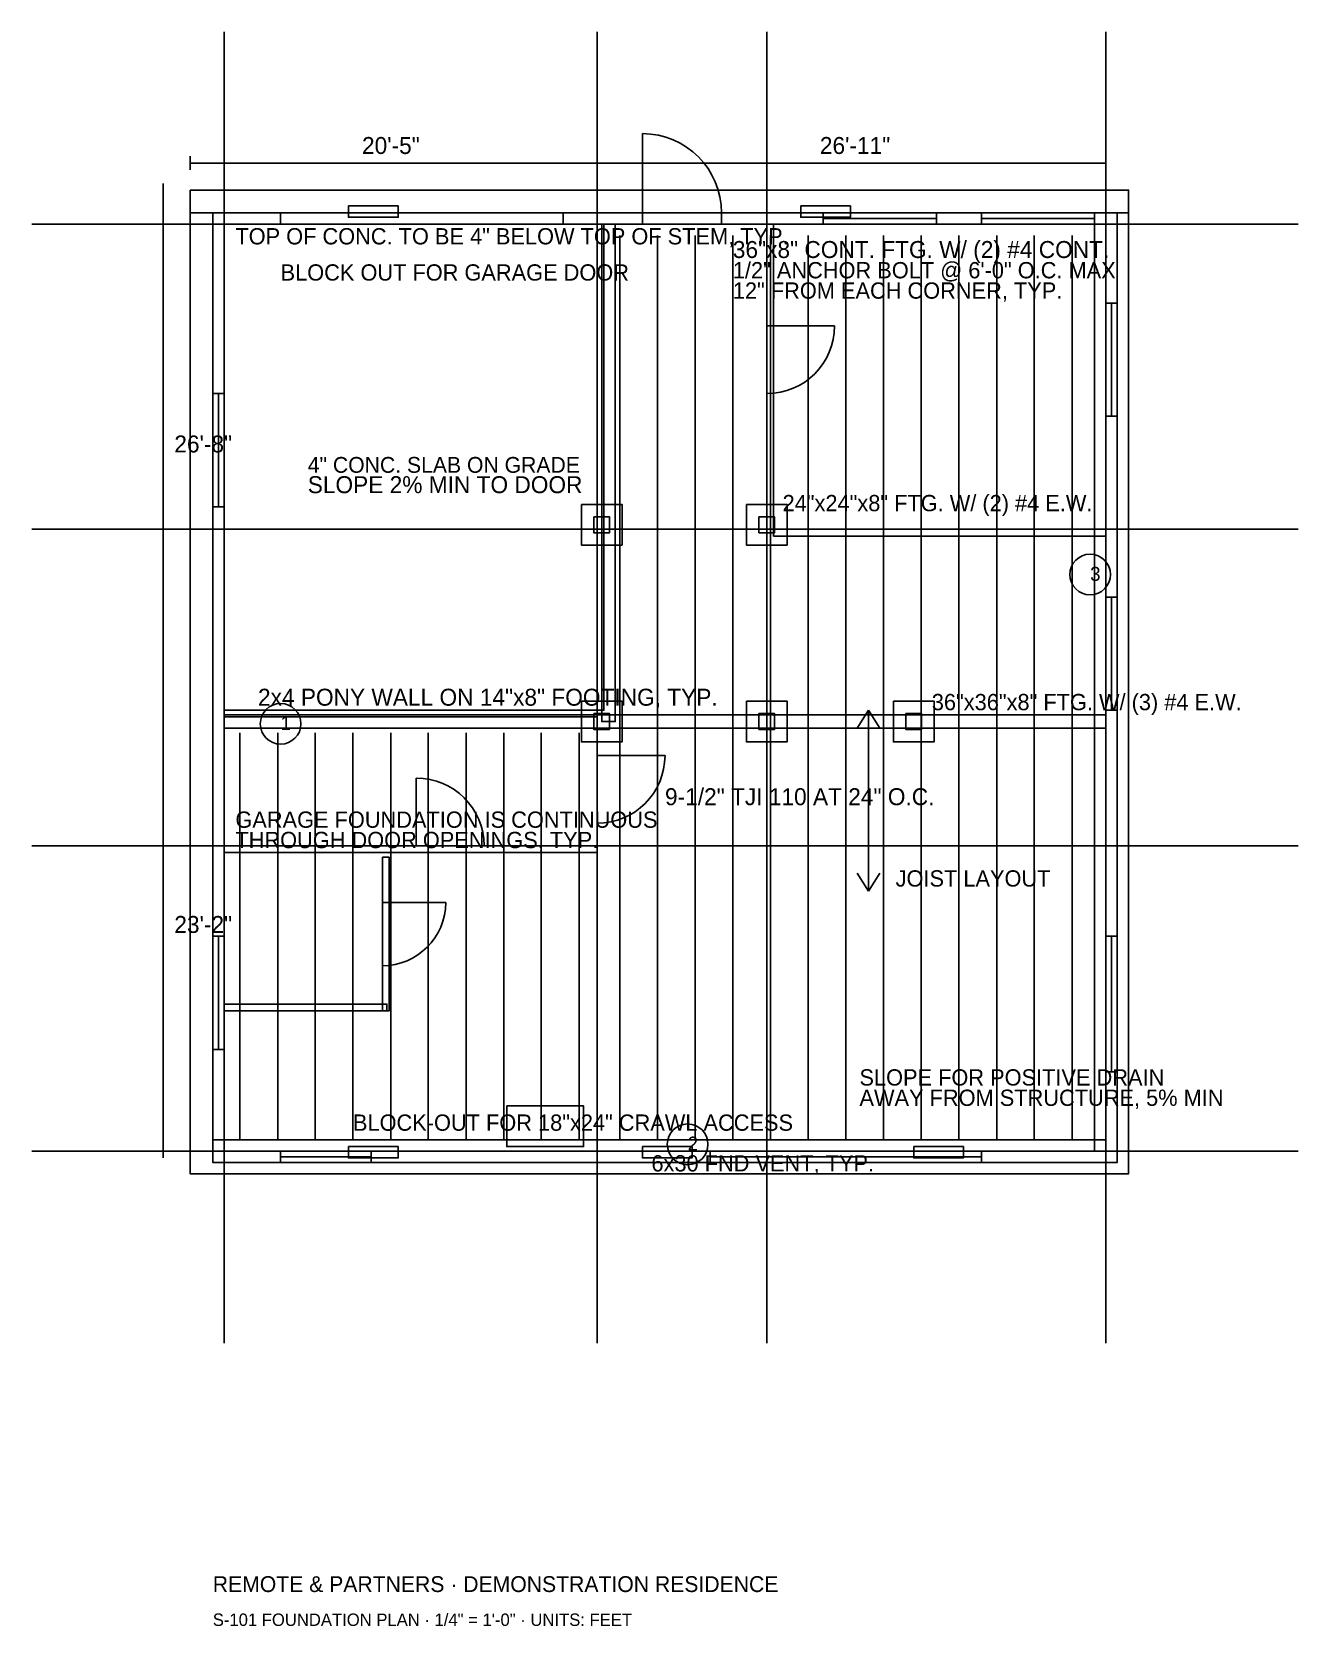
# Model space of a CAD drawing. Header units: feet. Extents: x -9.6 to 57.6, y -24.6 to 60.
import ezdxf

# ---------------------------------------------------------------- set-up
doc = ezdxf.new("R2010")
doc.units = ezdxf.units.FT
for name, color, linetype in [('DOOR', 3, 'CONTINUOUS'), ('FND', 1, 'CONTINUOUS'), ('GRID', 8, 'CONTINUOUS'), ('NOTE', 4, 'CONTINUOUS'), ('WALL', 7, 'CONTINUOUS'), ('WIN', 5, 'CONTINUOUS')]:
    doc.layers.add(name, color=color, linetype=linetype)

msp = doc.modelspace()

# ---------------------------------------------------------------- linework, layer by layer
at = {"layer": 'DOOR'}
for p, q in [((22.8, 50.4), (22.8, 54.6)), ((29.4, 44.4), (33, 44.4)), ((20.4, 21.6), (24, 21.6)), ((10.8, 16.8), (10.8, 20.4)), ((9, 13.8), (12.36, 13.8))]:
    msp.add_line(p, q, dxfattribs=at)
for centre, radius, start, end in [((22.8, 50.4), 4.2, 0, 90), ((29.4, 44.4), 3.6, 270, 360), ((20.4, 21.6), 3.6, 270, 360), ((10.8, 16.8), 3.6, 0, 90), ((9, 13.8), 3.36, 270, 360)]:
    msp.add_arc(centre, radius, start, end, dxfattribs=at)
at = {"layer": 'FND'}
for p, q in [((-1.2, 53.4), (-1.2, 52.68)), ((20.4, 53.4), (20.4, 52.68)), ((20.4, 53.4), (20.4, 52.68)), ((47.4, 53.4), (47.4, 52.68)), ((-1.2, 53.04), (20.4, 53.04)), ((20.4, 53.04), (47.4, 53.04)), ((-2.64, 51.96), (-2.64, 51.24)), ((-2.64, 51.6), (-2.64, 23.76)), ((21.6, 49.2), (21.6, 1.2)), ((23.604, 49.2), (23.604, 1.2)), ((25.596, 49.2), (25.596, 1.2)), ((27.6, 49.2), (27.6, 1.2)), ((29.604, 49.2), (29.604, 1.2)), ((31.596, 49.2), (31.596, 1.2)), ((33.6, 49.2), (33.6, 1.2)), ((35.604, 49.2), (35.604, 1.2)), ((37.596, 49.2), (37.596, 1.2)), ((39.6, 49.2), (39.6, 1.2)), ((41.604, 49.2), (41.604, 1.2)), ((43.596, 49.2), (43.596, 1.2)), ((45.6, 49.2), (45.6, 1.2)), ((-2.64, 24.12), (-2.64, 23.4)), ((-2.64, 24.12), (-2.64, 23.4)), ((-2.64, 23.76), (-2.64, 0.6)), ((34.2, 23.04), (34.8, 24)), ((34.8, 24), (34.8, 14.4)), ((35.4, 23.04), (34.8, 24)), ((1.44, 22.8), (1.44, 1.2)), ((3.444, 22.8), (3.444, 1.2)), ((5.436, 22.8), (5.436, 1.2)), ((7.44, 22.8), (7.44, 1.2)), ((9.444, 22.8), (9.444, 1.2)), ((11.436, 22.8), (11.436, 1.2)), ((13.44, 22.8), (13.44, 1.2)), ((15.444, 22.8), (15.444, 1.2)), ((17.436, 22.8), (17.436, 1.2)), ((19.44, 22.8), (19.44, 1.2)), ((34.2, 15.36), (34.8, 14.4)), ((35.4, 15.36), (34.8, 14.4)), ((-2.64, 0.96), (-2.64, 0.24))]:
    msp.add_line(p, q, dxfattribs=at)
for points in [[(-1.2, 51.6), (48.6, 51.6), (48.6, 50.4), (-1.2, 50.4)], [(-1.2, 50.4), (0, 50.4), (0, 0.6), (-1.2, 0.6)], [(0, 50.4), (47.4, 50.4), (47.4, 49.8), (0, 49.8)], [(0, 50.4), (0.6, 50.4), (0.6, 0.6), (0, 0.6)], [(7.2, 50.76), (9.84, 50.76), (9.84, 50.16), (7.2, 50.16)], [(31.2, 50.76), (33.84, 50.76), (33.84, 50.16), (31.2, 50.16)], [(46.8, 50.4), (47.4, 50.4), (47.4, 0.6), (46.8, 0.6)], [(47.4, 50.4), (48.6, 50.4), (48.6, 0.6), (47.4, 0.6)], [(0.6, 49.8), (20.4, 49.8), (20.4, 24), (0.6, 24)], [(20.64, 49.8), (21.36, 49.8), (21.36, 23.4), (20.64, 23.4)], [(19.56, 34.92), (21.72, 34.92), (21.72, 32.76), (19.56, 32.76)], [(28.32, 34.92), (30.48, 34.92), (30.48, 32.76), (28.32, 32.76)], [(20.22, 34.26), (21.06, 34.26), (21.06, 33.42), (20.22, 33.42)], [(28.98, 34.26), (29.82, 34.26), (29.82, 33.42), (28.98, 33.42)], [(0.6, 23.76), (47.4, 23.76), (47.4, 23.04), (0.6, 23.04)], [(19.56, 24.48), (21.72, 24.48), (21.72, 22.32), (19.56, 22.32)], [(20.22, 23.82), (21.06, 23.82), (21.06, 22.98), (20.22, 22.98)], [(28.32, 24.48), (30.48, 24.48), (30.48, 22.32), (28.32, 22.32)], [(28.98, 23.82), (29.82, 23.82), (29.82, 22.98), (28.98, 22.98)], [(36.12, 24.48), (38.28, 24.48), (38.28, 22.32), (36.12, 22.32)], [(36.78, 23.82), (37.62, 23.82), (37.62, 22.98), (36.78, 22.98)], [(15.6, 3), (19.68, 3), (19.68, 0.84), (15.6, 0.84)], [(0, 1.2), (47.4, 1.2), (47.4, 0.6), (0, 0.6)], [(-1.2, 0.6), (48.6, 0.6), (48.6, -0.6), (-1.2, -0.6)], [(7.2, 0.84), (9.84, 0.84), (9.84, 0.24), (7.2, 0.24)], [(22.8, 0.84), (25.44, 0.84), (25.44, 0.24), (22.8, 0.24)], [(37.2, 0.84), (39.84, 0.84), (39.84, 0.24), (37.2, 0.24)]]:
    msp.add_lwpolyline(points, close=True, dxfattribs=at)
for centre in [(46.56, 31.2), (3.6, 23.28), (25.2, 0.96)]:
    msp.add_circle(centre, 1.08, dxfattribs=at)
at = {"layer": 'GRID'}
for p, q in [((0.6, 60), (0.6, -9.6)), ((20.4, 60), (20.4, -9.6)), ((29.4, 60), (29.4, -9.6)), ((47.4, 60), (47.4, -9.6)), ((-9.6, 49.8), (57.6, 49.8)), ((-9.6, 33.6), (57.6, 33.6)), ((-9.6, 16.8), (57.6, 16.8)), ((-9.6, 0.6), (57.6, 0.6))]:
    msp.add_line(p, q, dxfattribs=at)
at = {"layer": 'WALL'}
for points in [[(0, 50.4), (3.6, 50.4), (3.6, 49.8), (0, 49.8)], [(18.6, 50.4), (22.8, 50.4), (22.8, 49.8), (18.6, 49.8)], [(27, 50.4), (32.4, 50.4), (32.4, 49.8), (27, 49.8)], [(38.4, 50.4), (40.8, 50.4), (40.8, 49.8), (38.4, 49.8)], [(46.8, 50.4), (48, 50.4), (48, 49.8), (46.8, 49.8)], [(0, 49.8), (0.6, 49.8), (0.6, 40.8), (0, 40.8)], [(20.4, 49.8), (20.76, 49.8), (20.76, 24), (20.4, 24)], [(29.4, 49.8), (29.76, 49.8), (29.76, 33.6), (29.4, 33.6)], [(47.4, 49.8), (48, 49.8), (48, 45.6), (47.4, 45.6)], [(47.4, 39.6), (48, 39.6), (48, 30), (47.4, 30)], [(0, 34.8), (0.6, 34.8), (0.6, 12), (0, 12)], [(29.76, 33.6), (47.4, 33.6), (47.4, 33.24), (29.76, 33.24)], [(0.6, 24), (20.4, 24), (20.4, 23.64), (0.6, 23.64)], [(47.4, 24), (48, 24), (48, 12), (47.4, 12)], [(0.6, 16.8), (20.4, 16.8), (20.4, 16.44), (0.6, 16.44)], [(9, 16.2), (9.36, 16.2), (9.36, 8.04), (9, 8.04)], [(0.6, 8.4), (9.24, 8.4), (9.24, 8.04), (0.6, 8.04)], [(0, 6), (0.6, 6), (0.6, 0.6), (0, 0.6)], [(47.4, 4.8), (48, 4.8), (48, 0.6), (47.4, 0.6)], [(0, 0.6), (3.6, 0.6), (3.6, 0), (0, 0)], [(8.4, 0.6), (26.4, 0.6), (26.4, 0), (8.4, 0)], [(40.8, 0.6), (48, 0.6), (48, 0), (40.8, 0)]]:
    msp.add_lwpolyline(points, close=True, dxfattribs=at)
at = {"layer": 'WIN'}
for p, q in [((32.4, 50.4), (38.4, 50.4)), ((32.4, 50.1), (38.4, 50.1)), ((40.8, 50.4), (46.8, 50.4)), ((40.8, 50.1), (46.8, 50.1)), ((32.4, 49.8), (38.4, 49.8)), ((40.8, 49.8), (46.8, 49.8)), ((47.4, 45.6), (47.4, 39.6)), ((47.7, 45.6), (47.7, 39.6)), ((48, 45.6), (48, 39.6)), ((0, 40.8), (0, 34.8)), ((0.3, 40.8), (0.3, 34.8)), ((0.6, 40.8), (0.6, 34.8)), ((47.4, 30), (47.4, 24)), ((47.7, 30), (47.7, 24)), ((48, 30), (48, 24)), ((0, 12), (0, 6)), ((0.3, 12), (0.3, 6)), ((0.6, 12), (0.6, 6)), ((47.4, 12), (47.4, 4.8)), ((47.7, 12), (47.7, 4.8)), ((48, 12), (48, 4.8)), ((3.6, 0.6), (8.4, 0.6)), ((3.6, 0.3), (8.4, 0.3)), ((3.6, 0), (8.4, 0)), ((26.4, 0.6), (40.8, 0.6)), ((26.4, 0.3), (40.8, 0.3)), ((26.4, 0), (40.8, 0))]:
    msp.add_line(p, q, dxfattribs=at)

# ---------------------------------------------------------------- texts
at = {"layer": 'FND'}
for s, height, p in [('20\'-5"', 0.9, (7.92, 53.52)), ('26\'-11"', 0.9, (32.22, 53.52)), ('TOP OF CONC. TO BE 4" BELOW TOP OF STEM, TYP.', 0.864, (1.2, 48.72)), ('36"x8" CONT. FTG. W/ (2) #4 CONT.', 0.9, (27.6, 48)), ('BLOCK OUT FOR GARAGE DOOR', 0.864, (3.6, 46.8)), ('1/2" ANCHOR BOLT @ 6\'-0" O.C. MAX', 0.864, (27.6, 46.92)), ('12" FROM EACH CORNER, TYP.', 0.864, (27.6, 45.84)), ('26\'-8"', 0.9, (-2.04, 37.68)), ('4" CONC. SLAB ON GRADE', 0.84, (5.04, 36.6)), ('SLOPE 2% MIN TO DOOR', 0.9, (5.04, 35.52)), ('24"x24"x8" FTG. W/ (2) #4 E.W.', 0.864, (30.24, 34.56)), ('3', 0.744, (46.56, 30.864)), ('2x4 PONY WALL ON 14"x8" FOOTING, TYP.', 0.9, (2.4, 24.24)), ('36"x36"x8" FTG. W/ (3) #4 E.W.', 0.864, (38.16, 24)), ('1', 0.744, (3.6, 22.944)), ('9-1/2" TJI 110 AT 24" O.C.', 0.9, (24, 18.96)), ('GARAGE FOUNDATION IS CONTINUOUS', 0.864, (1.2, 17.76)), ('THROUGH DOOR OPENINGS, TYP.', 0.864, (1.2, 16.68)), ('JOIST LAYOUT', 0.864, (36.24, 14.64)), ('23\'-2"', 0.9, (-2.04, 12.18)), ('SLOPE FOR POSITIVE DRAIN', 0.864, (34.32, 4.08)), ('AWAY FROM STRUCTURE, 5% MIN', 0.864, (34.32, 3)), ('BLOCK-OUT FOR 18"x24" CRAWL ACCESS', 0.864, (7.44, 1.68)), ('2', 0.744, (25.2, 0.624)), ('6x30 FND VENT, TYP.', 0.864, (23.28, -0.48))]:
    msp.add_text(s, height=height, dxfattribs=at).set_placement(p)
at = {"layer": 'NOTE'}
for s, height, p in [('REMOTE & PARTNERS · DEMONSTRATION RESIDENCE', 0.84, (0, -22.8)), ('S-101 FOUNDATION PLAN · 1/4" = 1\'-0" · UNITS: FEET', 0.66, (0, -24.6))]:
    msp.add_text(s, height=height, dxfattribs=at).set_placement(p)

doc.saveas('drawing.dxf')
